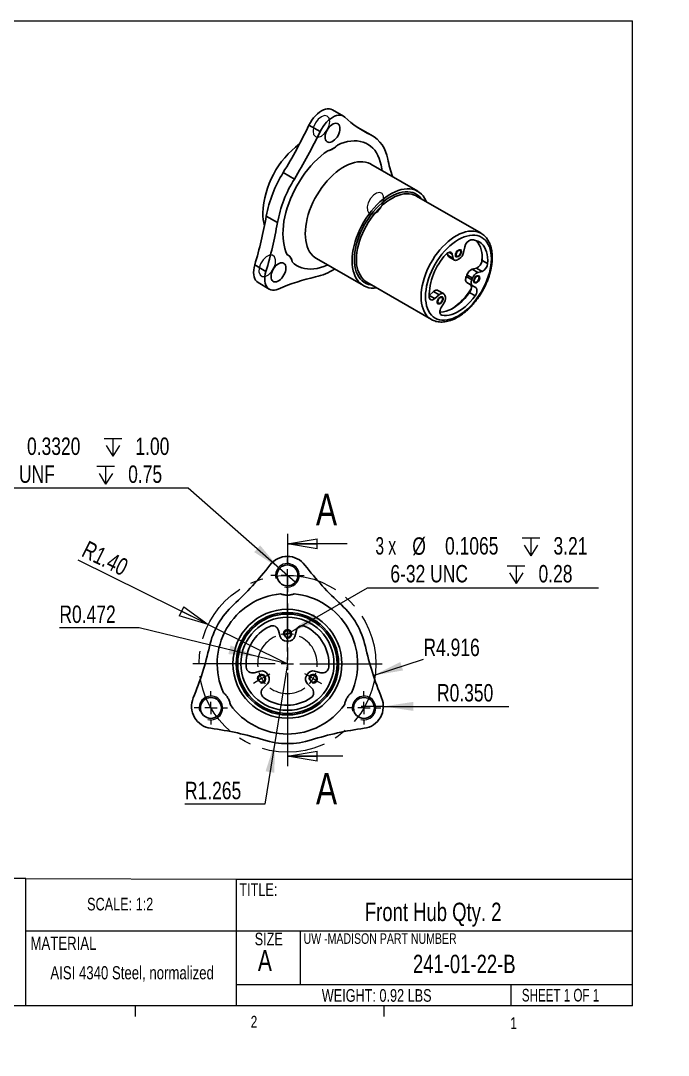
# Model space of a CAD drawing. Header units: inches. Extents: x 0 to 10.9, y 0 to 8.2.
# Drawn here: x 5.78 to 10.91, y 0 to 8.19 of the extents above; entities that cross this region are included whole.
import ezdxf

# ---------------------------------------------------------------- set-up
doc = ezdxf.new("R2010")
doc.units = ezdxf.units.IN
doc.header["$MEASUREMENT"] = 0
doc.linetypes.add('CENTER', pattern=[0.4, 0.25, -0.05, 0.05, -0.05])
doc.linetypes.add('CENTERX2', pattern=[0.8, 0.5, -0.1, 0.1, -0.1])
doc.styles.add('SLDTEXTSTYLE0', font='TXT', dxfattribs={"width": 0.75})
doc.styles.add('SLDTEXTSTYLE1', font='TXT', dxfattribs={"width": 0.6875})
doc.styles.add('SLDTEXTSTYLE2', font='TXT', dxfattribs={"width": 0.666667})
doc.dimstyles.new('SLDDIMSTYLE0', dxfattribs={"dimtxt": 0.137795, "dimasz": 0.23622, "dimexe": 0, "dimexo": 0.0625, "dimgap": 0.034449, "dimtad": 1, "dimlfac": 2, "dimrnd": 1e-09, "dimzin": 4, "dimdsep": 46, "dimtxsty": 'SLDTEXTSTYLE0', "dimblk1": 'CLOSED', "dimblk2": 'CLOSED', "dimsah": 1, "dimcen": 0, "dimadec": 0, "dimazin": 1, "dimtfac": 1, "dimtofl": 0, "dimtmove": 0, "dimatfit": 3, "dimldrblk": 'CLOSED', "dimfxl": 0, "dimfrac": 2, "dimtolj": 1, "dimtzin": 12, "dimarcsym": 0})
doc.dimstyles.new('SLDDIMSTYLE1', dxfattribs={"dimtxt": 0.137795, "dimasz": 0.23622, "dimexe": 0, "dimexo": 0.0625, "dimgap": 0.034449, "dimtad": 0, "dimtih": 1, "dimtoh": 1, "dimdec": 3, "dimlfac": 2, "dimrnd": 1e-09, "dimdsep": 46, "dimtxsty": 'SLDTEXTSTYLE0', "dimsah": 1, "dimcen": 0, "dimadec": 0, "dimazin": 2, "dimtfac": 1, "dimtofl": 0, "dimtmove": 0, "dimatfit": 3, "dimfxl": 0, "dimfrac": 2, "dimtolj": 1, "dimtzin": 12, "dimarcsym": 0})
doc.dimstyles.new('SLDDIMSTYLE2', dxfattribs={"dimtxt": 0.137795, "dimasz": 0.23622, "dimexe": 0, "dimexo": 0.0625, "dimgap": 0.034449, "dimtad": 0, "dimtih": 1, "dimtoh": 1, "dimdec": 4, "dimlfac": 2, "dimrnd": 1e-09, "dimdsep": 46, "dimtxsty": 'SLDTEXTSTYLE0', "dimblk1": 'NONE', "dimsah": 1, "dimcen": 0, "dimadec": 0, "dimazin": 2, "dimtfac": 1, "dimtmove": 0, "dimatfit": 3, "dimldrblk": 'NONE', "dimfxl": 0, "dimfrac": 2, "dimtolj": 1, "dimtzin": 12, "dimarcsym": 0})
doc.dimstyles.new('SLDDIMSTYLE3', dxfattribs={"dimtxt": 0.137795, "dimasz": 0.23622, "dimexe": 0, "dimexo": 0.0625, "dimgap": 0.034449, "dimtad": 0, "dimtih": 1, "dimtoh": 1, "dimdec": 4, "dimlfac": 2, "dimrnd": 1e-09, "dimzin": 0, "dimdsep": 46, "dimtxsty": 'SLDTEXTSTYLE0', "dimblk1": 'NONE', "dimsah": 1, "dimcen": 0, "dimadec": 0, "dimazin": 0, "dimtfac": 1, "dimtmove": 0, "dimatfit": 3, "dimldrblk": 'NONE', "dimfxl": 0, "dimfrac": 2, "dimtolj": 1, "dimtzin": 12, "dimarcsym": 0})
doc.dimstyles.new('SLDDIMSTYLE4', dxfattribs={"dimtxt": 0.137795, "dimasz": 0.23622, "dimexe": 0, "dimexo": 0.0625, "dimgap": 0.034449, "dimtad": 1, "dimdec": 3, "dimlfac": 2, "dimrnd": 1e-09, "dimzin": 0, "dimdsep": 46, "dimtxsty": 'SLDTEXTSTYLE0', "dimsah": 1, "dimcen": 0, "dimadec": 0, "dimazin": 0, "dimtfac": 1, "dimtdec": 3, "dimtofl": 0, "dimtmove": 0, "dimatfit": 3, "dimfxl": 0, "dimfrac": 2, "dimtolj": 1, "dimtzin": 12, "dimarcsym": 0})
doc.dimstyles.new('SLDDIMSTYLE5', dxfattribs={"dimtxt": 0.137795, "dimasz": 0.23622, "dimexe": 0, "dimexo": 0.0625, "dimgap": 0.034449, "dimtad": 0, "dimtih": 1, "dimtoh": 1, "dimdec": 3, "dimlfac": 2, "dimrnd": 1e-09, "dimzin": 12, "dimdsep": 46, "dimtxsty": 'SLDTEXTSTYLE0', "dimblk1": 'NONE', "dimblk2": 'NONE', "dimsah": 1, "dimcen": 0, "dimadec": 0, "dimazin": 3, "dimtfac": 1, "dimtdec": 3, "dimtofl": 0, "dimtmove": 0, "dimatfit": 3, "dimldrblk": 'NONE', "dimfxl": 0, "dimfrac": 2, "dimtolj": 1, "dimtzin": 12, "dimarcsym": 0})
doc.dimstyles.new('SLDDIMSTYLE6', dxfattribs={"dimtxt": 0.137795, "dimasz": 0.23622, "dimexe": 0, "dimexo": 0.0625, "dimgap": 0.034449, "dimtad": 0, "dimtih": 1, "dimtoh": 1, "dimdec": 3, "dimlfac": 2, "dimrnd": 1e-09, "dimzin": 12, "dimdsep": 46, "dimtxsty": 'SLDTEXTSTYLE0', "dimsah": 1, "dimcen": 0, "dimadec": 0, "dimazin": 3, "dimtfac": 1, "dimtdec": 3, "dimtofl": 0, "dimtmove": 0, "dimatfit": 3, "dimfxl": 0, "dimfrac": 2, "dimtolj": 1, "dimtzin": 12, "dimarcsym": 0})

# ---------------------------------------------------------------- blocks, each defined once
blk = doc.blocks.new('_Closed')
at = {"color": 0, "linetype": 'ByBlock', "lineweight": -2}
for p, q in [((-1, 0.166667), (0, 0)), ((-1, 0.166667), (-1, -0.166667)), ((0, 0), (-1, -0.166667)), ((0, 0), (-1, 0))]:
    blk.add_line(p, q, dxfattribs=at)
blk = doc.blocks.new('_D')
at = {"color": 7, "linetype": 'Continuous', "lineweight": 0}
for q in [(6.2402, 3.9202), (7.8968, 3.1002)]:
    blk.add_line((7.2695, 3.4108), q, dxfattribs=at)
at = {"color": 7, "linetype": 'Continuous', "lineweight": 18, "xscale": 0.2362204724409449, "yscale": 0.2362204724409449, "rotation": 333.6674754640006}
blk.add_blockref('_Closed', (7.2695, 3.4108), dxfattribs=at)
at = {"color": 7, "linetype": 'Continuous', "lineweight": 18, "insert": (6.3188, 4.0792), "char_height": 0.1378, "attachment_point": 1, "rotation": 333.66748, "style": 'SLDTEXTSTYLE0'}
blk.add_mtext('R1.40', dxfattribs=at)
blk = doc.blocks.new('_D_1')
at = {"color": 7, "linetype": 'Continuous', "lineweight": 0}
for p, q in [((6.7234, 3.3837), (6.0912, 3.3837)), ((7.6675, 3.1557), (6.7234, 3.3837)), ((7.8968, 3.1002), (7.6675, 3.1557))]:
    blk.add_line(p, q, dxfattribs=at)
at = {"color": 7, "linetype": 'Continuous', "lineweight": 18}
blk.add_solid([(7.6675, 3.1557), (7.4462, 3.2456), (7.4295, 3.1767)], dxfattribs=at)
at = {"color": 7, "linetype": 'Continuous', "lineweight": 18, "insert": (6.0912, 3.5614), "char_height": 0.1378, "attachment_point": 1, "style": 'SLDTEXTSTYLE0'}
blk.add_mtext('R0.472', dxfattribs=at)
blk = doc.blocks.new('SW_SYMBOL_HOLE_DEPTH')
at = {"color": 0, "linetype": 'Continuous', "lineweight": 18}
for p, q in [((0, 34.4), (31.5, 34.4)), ((3.9, 21.9), (15.7, 3)), ((15.7, 34.4), (15.7, 3)), ((27.6, 21.9), (15.7, 3))]:
    blk.add_line(p, q, dxfattribs=at)
blk = doc.blocks.new('_D_2')
at = {"color": 7, "linetype": 'Continuous', "lineweight": 0}
for p, q in [((7.9199, 3.3495), (8.5311, 3.7024)), ((8.5311, 3.7024), (10.3592, 3.7024)), ((7.8738, 3.3229), (7.9199, 3.3495))]:
    blk.add_line(p, q, dxfattribs=at)
at = {"color": 7, "linetype": 'Continuous', "lineweight": 18}
blk.add_solid([(7.9199, 3.3495), (8.1422, 3.4369), (8.1067, 3.4983)], dxfattribs=at)
at = {"color": 7, "linetype": 'Continuous', "lineweight": 18, "xscale": 0.004470703125, "yscale": 0.004470703125, "zscale": 0.004470703125}
for p in [(9.7551, 3.9424), (9.6368, 3.7215)]:
    blk.add_blockref('SW_SYMBOL_HOLE_DEPTH', p, dxfattribs=at)
at = {"color": 7, "linetype": 'Continuous', "lineweight": 18, "char_height": 0.1378, "attachment_point": 1}
for s, insert, style in [('3 x', (8.5936, 4.103), 'SLDTEXTSTYLE2'), ('%%c', (8.8855, 4.1009), 'SLDTEXTSTYLE0'), ('0.1065', (9.145, 4.103), 'SLDTEXTSTYLE0'), ('3.21', (10.0037, 4.103), 'SLDTEXTSTYLE0'), ('6-32 UNC', (8.712, 3.8822), 'SLDTEXTSTYLE0'), ('0.28', (9.8853, 3.8822), 'SLDTEXTSTYLE0')]:
    blk.add_mtext(s, dxfattribs=dict(at, insert=insert, style=style))
blk = doc.blocks.new('_None')
blk = doc.blocks.new('_D_3')
at = {"color": 7, "linetype": 'Continuous', "lineweight": 0}
for p, q in [((7.1111, 4.4909), (5.283, 4.4909)), ((7.8345, 3.855), (7.1111, 4.4909)), ((7.9592, 3.7454), (7.8345, 3.855))]:
    blk.add_line(p, q, dxfattribs=at)
at = {"color": 7, "linetype": 'Continuous', "lineweight": 18}
blk.add_solid([(7.8345, 3.855), (7.6805, 4.0376), (7.6337, 3.9844)], dxfattribs=at)
at = {"color": 7, "linetype": 'Continuous', "lineweight": 18, "xscale": 0.004470703125, "yscale": 0.004470703125, "zscale": 0.004470703125}
for p in [(6.4445, 4.7308), (6.3871, 4.51)]:
    blk.add_blockref('SW_SYMBOL_HOLE_DEPTH', p, dxfattribs=at)
at = {"color": 7, "linetype": 'Continuous', "lineweight": 18, "char_height": 0.1378, "attachment_point": 1}
for s, insert, style in [('3 x', (5.283, 4.8915), 'SLDTEXTSTYLE2'), ('%%c', (5.5749, 4.8894), 'SLDTEXTSTYLE0'), ('0.3320', (5.8344, 4.8915), 'SLDTEXTSTYLE0'), ('1.00', (6.693, 4.8915), 'SLDTEXTSTYLE0'), ('3/8-24 UNF', (5.3404, 4.6706), 'SLDTEXTSTYLE0'), ('0.75', (6.6356, 4.6706), 'SLDTEXTSTYLE0')]:
    blk.add_mtext(s, dxfattribs=dict(at, insert=insert, style=style))
blk = doc.blocks.new('_D_4')
at = {"color": 7, "linetype": 'Continuous', "lineweight": 0}
for q in [(8.4815, 2.7627), (9.6512, 2.7627)]:
    blk.add_line((8.6564, 2.7627), q, dxfattribs=at)
at = {"color": 7, "linetype": 'Continuous', "lineweight": 18}
blk.add_solid([(8.6564, 2.7627), (8.8926, 2.7272), (8.8926, 2.7981)], dxfattribs=at)
at = {"color": 7, "linetype": 'Continuous', "lineweight": 18, "insert": (9.0814, 2.9395), "char_height": 0.1378, "attachment_point": 1, "style": 'SLDTEXTSTYLE0'}
blk.add_mtext('R0.350', dxfattribs=at)
blk = doc.blocks.new('_D_5')
at = {"color": 7, "linetype": 'Continuous', "lineweight": 18, "insert": (8.9742, 3.2989), "char_height": 0.1378, "attachment_point": 1, "style": 'SLDTEXTSTYLE0'}
blk.add_mtext('R4.916', dxfattribs=at)
blk = doc.blocks.new('_D_6')
at = {"color": 7, "linetype": 'Continuous', "lineweight": 0}
for p, q in [((7.8968, 3.1002), (7.7963, 2.476)), ((7.7963, 2.476), (7.7176, 1.988)), ((7.7176, 1.988), (7.0854, 1.988))]:
    blk.add_line(p, q, dxfattribs=at)
at = {"color": 7, "linetype": 'Continuous', "lineweight": 18}
blk.add_solid([(7.7963, 2.476), (7.7237, 2.2484), (7.7937, 2.2371)], dxfattribs=at)
at = {"color": 7, "linetype": 'Continuous', "lineweight": 18, "insert": (7.0854, 2.1656), "char_height": 0.1378, "attachment_point": 1, "style": 'SLDTEXTSTYLE0'}
blk.add_mtext('R1.265', dxfattribs=at)
blk = doc.blocks.new('SW_CENTERMARKSYMBOL_0')
at = {"color": 0, "linetype": 'Continuous', "lineweight": 18}
for p, q in [((0, 0.0984), (0, 0.7492)), ((0, 0.2852), (0, 0.3118)), ((0, 0.236), (0, 0.2852)), ((0, 0.236), (0, 0.1867)), ((0, 0.1867), (0, 0.1601)), ((-0.0984, 0), (-0.7492, 0)), ((0, 0), (-0.0492, 0)), ((0, 0), (0, 0.0492)), ((0, 0), (0, -0.0492)), ((0, 0), (0.0492, 0)), ((0.0984, 0), (0.7492, 0)), ((-0.1617, -0.0934), (-0.1387, -0.0801)), ((0.1617, -0.0934), (0.1387, -0.0801)), ((-0.247, -0.1426), (-0.27, -0.1559)), ((-0.2043, -0.118), (-0.247, -0.1426)), ((-0.2043, -0.118), (-0.1617, -0.0934)), ((0, -0.0984), (0, -0.7492)), ((0.2043, -0.118), (0.1617, -0.0934)), ((0.2043, -0.118), (0.247, -0.1426)), ((0.247, -0.1426), (0.27, -0.1559))]:
    blk.add_line(p, q, dxfattribs=at)
at = {"color": 0, "linetype": 'CENTERX2', "lineweight": 0}
for start, end in [(113.8997, 186.1003), (353.8997, 66.1003), (233.8997, 306.1003)]:
    blk.add_arc((0, 0), 0.236, start, end, dxfattribs=at)
at = {"color": 0, "linetype": 'Continuous', "lineweight": 0}
for start, end in [(90, 101.94985), (78.05015, 90), (198.05015, 210), (330, 341.94985), (210, 221.94985), (318.05015, 330)]:
    blk.add_arc((0, 0), 0.236, start, end, dxfattribs=at)
blk = doc.blocks.new('SW_CENTERMARKSYMBOL_1')
at = {"color": 0, "linetype": 'Continuous', "lineweight": 18}
for p, q in [((0, 0.0984), (0, 0.1322)), ((-0.0984, 0), (-0.1322, 0)), ((0, 0), (-0.0492, 0)), ((0, 0), (0, 0.0492)), ((0, 0), (0, -0.0492)), ((0, 0), (0.0492, 0)), ((0.0984, 0), (0.1322, 0)), ((0, -0.0984), (0, -0.1322))]:
    blk.add_line(p, q, dxfattribs=at)
blk = doc.blocks.new('SW_CENTERMARKSYMBOL_2')
at = {"color": 0, "linetype": 'Continuous', "lineweight": 18}
for p, q in [((0, 0.0984), (0, 0.1322)), ((-0.0984, 0), (-0.1322, 0)), ((0, 0), (-0.0492, 0)), ((0, 0), (0, 0.0492)), ((0, 0), (0, -0.0492)), ((0, 0), (0.0492, 0)), ((0.0984, 0), (0.1322, 0)), ((0, -0.0984), (0, -0.1322))]:
    blk.add_line(p, q, dxfattribs=at)
blk = doc.blocks.new('SW_CENTERMARKSYMBOL_3')
at = {"color": 0, "linetype": 'Continuous', "lineweight": 18}
for p, q in [((0, 0.0984), (0, 0.1322)), ((-0.0984, 0), (-0.1322, 0)), ((0, 0), (-0.0492, 0)), ((0, 0), (0, 0.0492)), ((0, 0), (0, -0.0492)), ((0, 0), (0.0492, 0)), ((0.0984, 0), (0.1322, 0)), ((0, -0.0984), (0, -0.1322))]:
    blk.add_line(p, q, dxfattribs=at)

msp = doc.modelspace()

# ---------------------------------------------------------------- linework, layer by layer
at = {"color": 7, "linetype": 'Continuous', "lineweight": 18}
for p, q in [((0.329927, 8.192073), (10.629927, 8.192073)), ((10.629927, 0.392073), (10.629927, 8.192073)), ((8.369261, 4.049382), (7.89682, 4.049382)), ((8.336844, 2.368797), (7.89682, 2.368797)), ((5.825769, 1.398961), (3.188557, 1.398961)), ((5.825769, 0.392073), (5.825769, 1.398961)), ((5.825769, 1.398961), (7.490002, 1.395797)), ((7.490002, 1.395797), (7.490002, 0.392073)), ((7.490002, 1.395797), (10.629927, 1.395797)), ((5.825769, 0.986624), (7.652255, 0.986624)), ((7.652255, 0.986624), (10.629927, 0.986624)), ((7.998821, 0.986624), (7.998821, 0.561754)), ((7.490002, 0.561754), (10.629927, 0.561754)), ((9.666256, 0.561754), (9.666256, 0.392073)), ((10.629927, 0.392073), (0.329927, 0.392073)), ((6.692177, 0.392073), (6.692177, 0.307274)), ((8.660927, 0.392073), (8.660927, 0.307274))]:
    msp.add_line(p, q, dxfattribs=at)
at = {"color": 7, "linetype": 'Continuous', "lineweight": 25}
for p, q in [((8.341606, 7.435473), (8.253051, 7.486594)), ((8.156078, 7.314246), (8.067523, 7.365368)), ((8.468006, 7.338778), (8.459554, 7.342918)), ((8.556561, 7.287656), (8.468006, 7.338778)), ((8.481776, 7.331492), (8.468006, 7.338778)), ((8.570331, 7.28037), (8.481776, 7.331492)), ((8.929237, 6.840962), (8.558173, 7.055173)), ((7.951842, 6.938558), (7.863286, 6.98968)), ((9.430212, 6.508456), (8.91884, 6.803664)), ((7.817775, 6.593016), (7.72922, 6.644138)), ((9.429382, 6.508931), (9.430212, 6.508456)), ((9.291898, 6.356881), (9.301066, 6.401685)), ((8.127007, 6.308291), (8.498071, 6.094081)), ((9.161769, 6.3511), (9.166018, 6.335238)), ((9.166018, 6.335238), (9.210213, 6.309725)), ((9.175171, 6.322217), (9.219365, 6.296704)), ((9.201044, 6.343944), (9.210213, 6.309725)), ((7.726565, 6.207222), (7.63801, 6.258343)), ((9.393504, 6.232795), (9.359288, 6.22363)), ((9.437698, 6.207282), (9.393504, 6.232795)), ((9.437894, 6.294561), (9.482089, 6.269048)), ((9.313584, 6.166284), (9.357778, 6.140771)), ((9.363007, 6.154249), (9.318813, 6.179761)), ((9.359288, 6.22363), (9.403482, 6.198117)), ((9.437698, 6.207282), (9.403482, 6.198117)), ((7.664782, 6.118134), (7.753337, 6.067013)), ((8.525171, 6.121736), (9.036543, 5.826527)), ((9.362639, 6.092849), (9.318445, 6.118362)), ((9.318445, 6.118362), (9.343493, 6.103898)), ((9.343493, 6.103898), (9.387687, 6.078385)), ((9.362639, 6.092849), (9.387687, 6.078385)), ((9.019344, 6.01654), (9.020218, 6.017302)), ((9.054434, 6.047642), (9.020218, 6.017302)), ((9.020218, 6.017302), (9.064412, 5.991789)), ((9.098628, 6.022129), (9.054434, 6.047642)), ((9.098628, 6.022129), (9.064412, 5.991789)), ((9.132777, 6.031278), (9.088583, 6.056791)), ((9.382779, 6.013089), (9.338585, 6.038602)), ((9.114423, 5.920633), (9.139471, 5.964017)), ((7.826094, 3.364198), (7.83906, 3.315809)), ((7.95458, 3.315809), (7.967546, 3.364198)), ((7.681256, 3.042485), (7.632867, 3.029519)), ((8.160773, 3.029519), (8.112384, 3.042485)), ((7.703593, 2.907018), (7.739016, 2.942441)), ((8.054624, 2.942441), (8.090047, 2.907018))]:
    msp.add_line(p, q, dxfattribs=at)
at = {"color": 8, "linetype": 'Continuous', "lineweight": 25}
for p, q in [((9.201044, 6.343944), (9.176039, 6.35838)), ((9.110335, 5.866197), (9.119331, 5.861003))]:
    msp.add_line(p, q, dxfattribs=at)
at = {"color": 7, "linetype": 'CENTER', "lineweight": 18}
msp.add_line((7.89682, 4.128123), (7.89682, 2.290056), dxfattribs=at)
at = {"color": 7, "linetype": 'Continuous', "lineweight": 0}
msp.add_line((8.577122, 3.007525), (8.974231, 3.137444), dxfattribs=at)
at = {"color": 7, "linetype": 'Continuous', "lineweight": 25, "flags": 128}
for points in [[(8.253051, 7.486594), (8.240947, 7.491869), (8.227497, 7.494492), (8.212986, 7.494386), (8.197664, 7.491552), (8.181793, 7.486038), (8.165646, 7.477939), (8.149499, 7.467395), (8.133628, 7.454585), (8.118307, 7.439729), (8.103796, 7.423082), (8.090345, 7.404928), (8.078184, 7.38558), (8.067523, 7.365368)], [(8.352325, 7.427538), (8.341663, 7.435439), (8.329503, 7.440747), (8.316052, 7.443371), (8.301541, 7.443264), (8.286219, 7.44043), (8.270349, 7.434916), (8.254201, 7.426818), (8.238054, 7.416273), (8.222184, 7.403463), (8.206862, 7.388607), (8.192351, 7.37196), (8.1789, 7.353806), (8.16674, 7.334458), (8.156078, 7.314246)], [(8.195512, 7.270455), (8.196511, 7.283486), (8.199475, 7.297226), (8.204302, 7.311208), (8.210829, 7.324956), (8.218833, 7.338003), (8.228041, 7.349902), (8.23814, 7.36025), (8.248786, 7.368694), (8.259617, 7.374946), (8.270263, 7.378794), (8.280362, 7.380106), (8.28957, 7.378838), (8.297574, 7.375033), (8.304101, 7.36882), (8.308928, 7.360412), (8.311892, 7.350094), (8.312891, 7.338217), (8.311892, 7.325187), (8.308928, 7.311447), (8.304101, 7.297465), (8.297574, 7.283716), (8.28957, 7.27067), (8.280362, 7.258771), (8.270263, 7.248423), (8.259617, 7.239979), (8.248786, 7.233726), (8.23814, 7.229879), (8.228041, 7.228567), (8.218833, 7.229835), (8.210829, 7.23364), (8.204302, 7.239852), (8.199475, 7.248261), (8.196511, 7.258579), (8.195512, 7.270455)], [(7.895994, 6.338459), (7.885471, 6.361908), (7.876771, 6.387189), (7.869935, 6.414178), (7.864999, 6.442742), (7.861986, 6.472738), (7.860911, 6.504019), (7.861779, 6.536431), (7.864587, 6.569813), (7.86932, 6.604), (7.875955, 6.638823), (7.884459, 6.674111), (7.894791, 6.709688), (7.906898, 6.745379), (7.920722, 6.781008), (7.936193, 6.816399), (7.953236, 6.851376), (7.971767, 6.885767), (7.991693, 6.919402), (8.012916, 6.952115), (8.035331, 6.983743), (8.058829, 7.014132), (8.083291, 7.04313), (8.108598, 7.070594), (8.134625, 7.096389), (8.161243, 7.120386), (8.18832, 7.142468), (8.215722, 7.162526)], [(8.408749, 6.291504), (8.409738, 6.320406), (8.412697, 6.350263), (8.417609, 6.38088), (8.42444, 6.412059), (8.433148, 6.443597), (8.443674, 6.475291), (8.455951, 6.506935), (8.4699, 6.538322), (8.485429, 6.569251), (8.502439, 6.59952), (8.520818, 6.628933), (8.540448, 6.657299), (8.561201, 6.684434), (8.582943, 6.710163), (8.605533, 6.734317), (8.628824, 6.756742), (8.652665, 6.777291), (8.676902, 6.795831), (8.701377, 6.812241), (8.725931, 6.826417), (8.750406, 6.838264), (8.774643, 6.847707), (8.798484, 6.854685), (8.821775, 6.859151), (8.844364, 6.861078), (8.866106, 6.860452), (8.88686, 6.857278), (8.90649, 6.851576), (8.924869, 6.843384), (8.941879, 6.832754), (8.957408, 6.819755), (8.971357, 6.804472), (8.983634, 6.787003), (8.99416, 6.767463), (8.998436, 6.757715)], [(8.990344, 6.006781), (8.991336, 6.033593), (8.994305, 6.061346), (8.999228, 6.089829), (9.006067, 6.118826), (9.014771, 6.148116), (9.025273, 6.177475), (9.037493, 6.20668), (9.051339, 6.23551), (9.066705, 6.263744), (9.083473, 6.291168), (9.101518, 6.317574), (9.1207, 6.342759), (9.140874, 6.366533), (9.161887, 6.388714), (9.183578, 6.409134), (9.205783, 6.427637), (9.228333, 6.444083), (9.251055, 6.458346), (9.273778, 6.470317), (9.296327, 6.479907), (9.318532, 6.487041), (9.340223, 6.491665), (9.361236, 6.493745), (9.381411, 6.493264), (9.400593, 6.490226), (9.418637, 6.484654), (9.435406, 6.476591), (9.450771, 6.466097), (9.464617, 6.453254), (9.476837, 6.438157), (9.487339, 6.420924), (9.496043, 6.401683), (9.502882, 6.380583), (9.507805, 6.357783), (9.510774, 6.333458), (9.511766, 6.307792), (9.510774, 6.28098), (9.507805, 6.253227), (9.502882, 6.224743), (9.496043, 6.195747), (9.487339, 6.166457), (9.476837, 6.137098), (9.464617, 6.107893), (9.450771, 6.079063), (9.435406, 6.050829), (9.418637, 6.023405), (9.400593, 5.996999), (9.381411, 5.971814), (9.361236, 5.94804), (9.340223, 5.925859), (9.318532, 5.905439), (9.296327, 5.886936), (9.273778, 5.87049), (9.251055, 5.856227), (9.228333, 5.844255), (9.205783, 5.834666), (9.183578, 5.827532), (9.161887, 5.822908), (9.140874, 5.820828), (9.1207, 5.821309), (9.101518, 5.824347), (9.083473, 5.829919), (9.066705, 5.837982), (9.051339, 5.848476), (9.037493, 5.861319), (9.025273, 5.876416), (9.014771, 5.893649), (9.006067, 5.91289), (8.999228, 5.93399), (8.994305, 5.956789), (8.991336, 5.981115), (8.990344, 6.006781)], [(9.350364, 6.456468), (9.369383, 6.455754), (9.387379, 6.45246), (9.404196, 6.446617), (9.419691, 6.438273), (9.433729, 6.427501), (9.446188, 6.414395), (9.456961, 6.399066), (9.465955, 6.381649), (9.473092, 6.362293), (9.47831, 6.341166), (9.481565, 6.31845), (9.482828, 6.294341), (9.482089, 6.269048)], [(9.151746, 6.341808), (9.159047, 6.348942), (9.166723, 6.354391), (9.174407, 6.357894), (9.181732, 6.359286), (9.188349, 6.358499), (9.193941, 6.35557), (9.198241, 6.35064), (9.201044, 6.343944)], [(9.210213, 6.309725), (9.212235, 6.304418), (9.215171, 6.300122), (9.218937, 6.29696), (9.223425, 6.295022), (9.228509, 6.294362), (9.234043, 6.295), (9.239871, 6.296917), (9.245826, 6.300059)], [(9.269882, 6.360825), (9.268862, 6.367295), (9.265912, 6.371887), (9.261352, 6.374101), (9.255677, 6.3737), (9.2495, 6.370725), (9.243493, 6.3655), (9.238304, 6.358591), (9.234498, 6.350745), (9.232485, 6.342815), (9.232485, 6.335658), (9.234498, 6.330051), (9.238304, 6.326601), (9.243493, 6.325682), (9.2495, 6.327393), (9.255677, 6.331549), (9.261352, 6.337701), (9.265912, 6.34518), (9.268862, 6.353177), (9.269882, 6.360825)], [(7.63801, 6.258343), (7.632799, 6.237644), (7.629633, 6.217492), (7.628568, 6.198231), (7.629621, 6.180192), (7.632774, 6.163684), (7.637973, 6.14899), (7.64513, 6.136362), (7.65412, 6.126016), (7.664782, 6.118134)], [(7.766851, 6.165627), (7.76785, 6.178657), (7.770814, 6.192397), (7.775642, 6.20638), (7.782168, 6.220128), (7.790172, 6.233174), (7.79938, 6.245074), (7.809479, 6.255422), (7.820126, 6.263866), (7.830956, 6.270118), (7.841602, 6.273966), (7.851701, 6.275278), (7.860909, 6.27401), (7.868913, 6.270205), (7.87544, 6.263992), (7.880267, 6.255583), (7.883231, 6.245265), (7.884231, 6.233389), (7.883231, 6.220359), (7.880267, 6.206619), (7.87544, 6.192636), (7.868913, 6.178888), (7.860909, 6.165842), (7.851701, 6.153942), (7.841602, 6.143594), (7.830956, 6.13515), (7.820126, 6.128898), (7.809479, 6.12505), (7.79938, 6.123738), (7.790172, 6.125006), (7.782168, 6.128811), (7.775642, 6.135024), (7.770814, 6.143433), (7.76785, 6.153751), (7.766851, 6.165627)], [(8.604767, 6.075787), (8.582943, 6.073965), (8.561201, 6.074591), (8.540448, 6.077765), (8.520818, 6.083467), (8.502439, 6.091659), (8.485429, 6.102289), (8.4699, 6.115288), (8.455951, 6.130571), (8.443674, 6.14804), (8.433148, 6.16758), (8.42444, 6.189066), (8.417609, 6.212357), (8.412697, 6.237303), (8.409738, 6.263743), (8.408749, 6.291504)], [(7.726565, 6.207222), (7.721354, 6.186522), (7.718188, 6.16637), (7.717123, 6.147109), (7.718176, 6.12907), (7.721329, 6.112562), (7.726528, 6.097868), (7.733685, 6.08524), (7.742676, 6.074894), (7.753347, 6.067007), (7.765516, 6.061714), (7.778974, 6.059107), (7.79349, 6.05923), (7.808816, 6.06208), (7.824689, 6.067609)], [(9.318445, 6.118362), (9.3146, 6.121403), (9.311576, 6.125588), (9.309457, 6.130799), (9.308304, 6.136887), (9.30815, 6.143679), (9.309, 6.150983), (9.310828, 6.15859), (9.313584, 6.166284)], [(9.414377, 6.155235), (9.413357, 6.161705), (9.410407, 6.166296), (9.405847, 6.168511), (9.400172, 6.16811), (9.393995, 6.165135), (9.387987, 6.15991), (9.382799, 6.153), (9.378992, 6.145155), (9.37698, 6.137225), (9.37698, 6.130068), (9.378992, 6.124461), (9.382799, 6.121011), (9.387987, 6.120091), (9.393995, 6.121803), (9.400172, 6.125959), (9.405847, 6.132111), (9.410407, 6.13959), (9.413357, 6.147587), (9.414377, 6.155235)], [(9.338585, 6.038602), (9.344425, 6.047815), (9.349026, 6.057639), (9.352169, 6.067603), (9.353704, 6.077234), (9.353557, 6.086069), (9.351736, 6.093689), (9.348327, 6.099728), (9.343493, 6.103898)], [(9.357778, 6.140771), (9.355023, 6.133077), (9.353194, 6.12547), (9.352345, 6.118166), (9.352498, 6.111374), (9.353651, 6.105286), (9.35577, 6.100075), (9.358795, 6.09589), (9.362639, 6.092849)], [(9.387687, 6.078385), (9.392521, 6.074215), (9.39593, 6.068176), (9.397751, 6.060557), (9.397898, 6.051721), (9.396363, 6.042091), (9.39322, 6.032126), (9.388619, 6.022302), (9.382779, 6.013089)], [(9.064412, 5.991789), (9.056775, 5.986027), (9.049066, 5.982171), (9.041653, 5.980405), (9.03489, 5.980814), (9.029099, 5.983378), (9.024558, 5.987975), (9.021483, 5.994385), (9.020022, 6.002303)], [(9.054434, 6.047642), (9.060302, 6.052243), (9.066262, 6.055744), (9.072147, 6.058043), (9.077788, 6.059075), (9.083025, 6.058812), (9.08771, 6.05726), (9.088583, 6.056791)], [(9.125387, 5.988405), (9.124367, 5.994875), (9.121417, 5.999466), (9.116858, 6.001681), (9.111182, 6.00128), (9.105006, 5.998305), (9.098998, 5.99308), (9.093809, 5.98617), (9.090003, 5.978325), (9.08799, 5.970394), (9.08799, 5.963238), (9.090003, 5.957631), (9.093809, 5.95418), (9.098998, 5.953261), (9.105006, 5.954973), (9.111182, 5.959129), (9.116858, 5.96528), (9.121417, 5.97276), (9.124367, 5.980757), (9.125387, 5.988405)], [(9.139103, 6.024991), (9.135903, 6.028952), (9.131904, 6.031748), (9.127219, 6.033299), (9.121982, 6.033563), (9.116341, 6.03253), (9.110456, 6.030231), (9.104496, 6.026731), (9.098628, 6.022129)], [(9.338585, 6.038602), (9.320306, 6.014877), (9.301048, 5.992603), (9.280975, 5.971973), (9.260262, 5.953164), (9.239087, 5.93634), (9.217634, 5.921645), (9.196088, 5.909207), (9.174635, 5.899132), (9.15346, 5.891509), (9.132747, 5.886403), (9.112674, 5.883858), (9.104122, 5.883556)], [(9.382779, 6.013089), (9.364501, 5.989364), (9.345242, 5.96709), (9.325169, 5.94646), (9.304456, 5.927651), (9.283281, 5.910827), (9.261828, 5.896132), (9.240282, 5.883694), (9.218829, 5.87362), (9.197654, 5.865996), (9.176941, 5.86089), (9.156869, 5.858345), (9.13761, 5.858383), (9.119331, 5.861003)], [(9.119331, 5.861003), (9.113491, 5.863474), (9.10889, 5.867986), (9.105747, 5.874322), (9.104212, 5.88218), (9.104359, 5.891185), (9.106181, 5.900907), (9.109589, 5.910882), (9.114423, 5.920633)]]:
    msp.add_lwpolyline(points, dxfattribs=at)
at = {"color": 7, "linetype": 'Continuous', "lineweight": 18, "flags": 128}
for points in [[(8.165646, 7.278908), (8.191015, 7.29938), (8.212521, 7.328389), (8.226891, 7.36152), (8.231937, 7.393727), (8.226891, 7.420109), (8.212521, 7.436648), (8.191015, 7.440827), (8.165646, 7.432009), (8.140278, 7.411537), (8.118771, 7.382527), (8.104401, 7.349397), (8.099355, 7.317189), (8.104401, 7.290807), (8.118771, 7.274268), (8.140278, 7.27009), (8.165646, 7.278908)], [(8.536897, 6.750684), (8.528583, 6.717601), (8.530274, 6.688773), (8.541715, 6.668589), (8.561161, 6.660122), (8.585654, 6.66466), (8.611464, 6.681513), (8.634662, 6.708116), (8.651717, 6.740418), (8.660031, 6.773501), (8.658339, 6.802329), (8.646899, 6.822513), (8.627453, 6.83098), (8.60296, 6.826442), (8.577149, 6.809588), (8.553951, 6.782986), (8.536897, 6.750684)], [(7.794395, 6.322047), (7.777341, 6.334658), (7.754143, 6.334477), (7.728333, 6.321531), (7.70384, 6.29779), (7.684393, 6.26687), (7.672953, 6.233477), (7.671261, 6.202696), (7.679576, 6.179212), (7.69663, 6.166601), (7.719828, 6.166783), (7.745638, 6.179729), (7.770131, 6.20347), (7.789578, 6.23439), (7.801018, 6.267782), (7.80271, 6.298563), (7.794395, 6.322047)], [(9.251055, 6.378127), (9.260391, 6.381372), (9.268305, 6.379834), (9.273593, 6.373748), (9.27545, 6.36404), (9.273593, 6.352187), (9.268305, 6.339995), (9.260391, 6.32932), (9.251055, 6.321786), (9.24172, 6.318541), (9.233805, 6.320079), (9.228517, 6.326165), (9.22666, 6.335874), (9.228517, 6.347726), (9.233805, 6.359918), (9.24172, 6.370594), (9.251055, 6.378127)], [(9.416677, 6.142477), (9.410401, 6.13059), (9.401864, 6.120801), (9.392366, 6.114599), (9.383352, 6.112928), (9.376196, 6.116044), (9.371986, 6.123472), (9.371363, 6.134081), (9.374423, 6.146255), (9.380699, 6.158143), (9.389236, 6.167932), (9.398734, 6.174134), (9.407748, 6.175804), (9.414904, 6.172688), (9.419114, 6.165261), (9.419736, 6.154652), (9.416677, 6.142477)], [(9.085434, 5.951255), (9.082374, 5.959897), (9.082996, 5.971224), (9.087206, 5.983513), (9.094363, 5.994891), (9.103376, 6.003628), (9.112874, 6.008392), (9.121411, 6.008459), (9.127687, 6.003818), (9.130747, 5.995176), (9.130124, 5.983848), (9.125914, 5.97156), (9.118758, 5.960181), (9.109745, 5.951445), (9.100246, 5.946681), (9.09171, 5.946614), (9.085434, 5.951255)]]:
    msp.add_lwpolyline(points, dxfattribs=at)
at = {"color": 8, "linetype": 'Continuous', "lineweight": 25, "flags": 128}
for points in [[(8.292681, 7.206953), (8.320083, 7.218534), (8.34716, 7.227714), (8.373778, 7.234448), (8.399804, 7.238703), (8.425112, 7.240458), (8.449574, 7.239704), (8.473071, 7.236445), (8.495487, 7.230697), (8.51671, 7.222488), (8.536636, 7.21186), (8.555167, 7.198863), (8.57221, 7.183563), (8.587681, 7.166036), (8.601505, 7.146367), (8.613612, 7.124655), (8.623944, 7.101006), (8.632448, 7.075537), (8.639083, 7.048374), (8.643816, 7.019652), (8.645458, 7.004784)], [(8.037685, 6.505714), (8.038674, 6.534617), (8.041633, 6.564473), (8.046545, 6.595091), (8.053376, 6.62627), (8.062083, 6.657808), (8.07261, 6.689502), (8.084887, 6.721145), (8.098836, 6.752533), (8.114365, 6.783462), (8.131375, 6.813731), (8.149754, 6.843144), (8.169384, 6.87151), (8.190137, 6.898645), (8.211879, 6.924373), (8.234469, 6.948528), (8.25776, 6.970953), (8.281601, 6.991502), (8.305838, 7.010042), (8.330313, 7.026452), (8.354867, 7.040627), (8.379342, 7.052475), (8.403579, 7.061918), (8.42742, 7.068895), (8.450711, 7.073362), (8.4733, 7.075289), (8.495042, 7.074663), (8.515796, 7.071489), (8.535426, 7.065787), (8.553805, 7.057595), (8.558173, 7.055173)], [(8.426914, 6.30199), (8.427893, 6.329899), (8.430825, 6.358748), (8.435688, 6.38834), (8.44245, 6.418472), (8.451065, 6.44894), (8.461474, 6.479535), (8.473605, 6.510048), (8.487376, 6.54027), (8.502692, 6.569995), (8.51945, 6.599021), (8.537535, 6.627148), (8.556822, 6.654184), (8.577181, 6.679946), (8.598472, 6.704256), (8.62055, 6.72695), (8.643263, 6.747871), (8.666458, 6.766877), (8.689975, 6.783838), (8.713654, 6.798638), (8.737333, 6.811177), (8.76085, 6.821368), (8.784045, 6.829142), (8.806758, 6.834446), (8.828836, 6.837243), (8.850127, 6.837515), (8.870486, 6.835259), (8.889773, 6.830491), (8.907858, 6.823244), (8.924616, 6.813566), (8.939932, 6.801525), (8.953703, 6.787203), (8.959071, 6.78044)], [(8.887781, 6.816661), (8.880886, 6.818397), (8.8612, 6.821459), (8.840538, 6.822005), (8.819044, 6.82003), (8.79687, 6.815549), (8.77417, 6.808593), (8.751105, 6.799211), (8.727836, 6.787468), (8.704525, 6.773448), (8.681338, 6.757247), (8.658435, 6.738981), (8.635979, 6.718777), (8.614126, 6.696776), (8.593029, 6.673134), (8.572838, 6.648016), (8.553692, 6.621598), (8.535727, 6.594065), (8.519069, 6.565611), (8.503834, 6.536435), (8.49013, 6.506742), (8.478052, 6.476739), (8.467685, 6.446639), (8.459102, 6.416651), (8.452363, 6.386986), (8.447516, 6.357852), (8.444593, 6.329454), (8.443617, 6.30199)], [(8.127007, 6.308291), (8.114365, 6.3165), (8.098836, 6.329499), (8.084887, 6.344782), (8.07261, 6.36225), (8.062083, 6.381791), (8.053376, 6.403276), (8.046545, 6.426568), (8.041633, 6.451514), (8.038674, 6.477953), (8.037685, 6.505714)], [(8.954989, 6.006781), (8.955965, 6.034245), (8.958888, 6.062643), (8.963735, 6.091777), (8.970474, 6.121442), (8.979057, 6.15143), (8.989424, 6.181531), (9.001502, 6.211533), (9.015206, 6.241226), (9.030441, 6.270402), (9.047099, 6.298856), (9.065064, 6.326389), (9.084209, 6.352807), (9.104401, 6.377925), (9.125498, 6.401568), (9.147351, 6.423568), (9.169807, 6.443772), (9.19271, 6.462039), (9.215897, 6.478239), (9.239208, 6.492259), (9.262477, 6.504002), (9.285542, 6.513384), (9.308242, 6.52034), (9.330416, 6.524821), (9.35191, 6.526796), (9.372572, 6.52625), (9.392258, 6.523188), (9.410829, 6.517631), (9.428156, 6.509618), (9.429382, 6.508931)], [(8.214292, 6.257903), (8.212799, 6.25722), (8.185424, 6.245891), (8.15839, 6.236969), (8.131829, 6.230497), (8.105873, 6.226507), (8.080649, 6.225018), (8.056284, 6.226039), (8.032896, 6.229563), (8.010602, 6.235575), (7.989512, 6.244043), (7.969729, 6.254926), (7.951353, 6.26817), (7.934473, 6.283711)], [(8.565402, 6.098511), (8.556822, 6.099784), (8.537535, 6.104552), (8.51945, 6.111799), (8.502692, 6.121477), (8.487376, 6.133518), (8.473605, 6.14784), (8.461474, 6.164347), (8.451065, 6.182924), (8.44245, 6.203445), (8.435688, 6.225771), (8.430825, 6.249748), (8.427893, 6.275212), (8.426914, 6.30199)], [(9.037096, 5.82621), (9.030441, 5.830276), (9.015206, 5.841862), (9.001502, 5.855732), (8.989424, 5.871789), (8.979057, 5.889921), (8.970474, 5.909999), (8.963735, 5.931883), (8.958888, 5.95542), (8.955965, 5.980445), (8.954989, 6.006781)]]:
    msp.add_lwpolyline(points, dxfattribs=at)
at = {"color": 7, "linetype": 'Continuous', "lineweight": 25}
for centre, radius in [((7.89682, 3.800245), 0.083), ((7.89682, 3.100245), 0.431201), ((7.89682, 3.100245), 0.405512), ((7.89682, 3.100245), 0.393701), ((7.89682, 3.100245), 0.368701), ((7.89682, 3.336204), 0.026625), ((7.692473, 2.982266), 0.026625), ((8.101166, 2.982266), 0.026625), ((7.290602, 2.750245), 0.083), ((8.503038, 2.750245), 0.083)]:
    msp.add_circle(centre, radius, dxfattribs=at)
at = {"color": 7, "linetype": 'CENTERX2', "lineweight": 18}
msp.add_circle((7.89682, 3.100245), 0.7, dxfattribs=at)
at = {"color": 7, "linetype": 'Continuous', "lineweight": 25}
for centre, radius, start, end in [((8.916982, 8.032932), 0.827853, 226.9940496, 244.1912562), ((4.242926, 9.201184), 4.242377, 328.5812478, 334.3588747), ((4.331481, 9.150063), 4.242377, 328.5812478, 334.3588747), ((8.431102, 6.632829), 0.730395, 126.884656, 177.1557459), ((8.431717, 7.057422), 0.261904, 8.6701558, 61.5311872), ((8.185171, 7.304316), 0.145044, 282.1594547, 317.8351687), ((10.163545, 7.41461), 1.506792, 192.1721708, 197.6710877), ((8.71812, 6.459235), 1.006038, 148.1793964, 169.4092438), ((8.806676, 6.408113), 1.006038, 148.1793964, 169.4092438), ((8.8522, 6.688024), 0.133468, 60.0463955, 74.5384059), ((4.399349, 7.227712), 3.380621, 343.3369445, 350.059608), ((8.05087, 6.665001), 0.349286, 179.3321292, 196.024151), ((4.487904, 7.176591), 3.380621, 343.3369445, 350.059608), ((9.366777, 6.392126), 0.066403, 104.3098571, 171.7225135), ((9.24626, 6.322969), 0.193728, 351.5678185, 41.5022743), ((7.86698, 6.277872), 0.067745, 4.9441691, 57.2189259), ((9.51509, 6.005528), 0.495079, 137.2153496, 180.3732907), ((9.185683, 6.339333), 0.020086, 191.7641016, 238.4443526), ((9.215936, 6.372271), 0.077505, 301.3714212, 348.5469748), ((9.335205, 6.15731), 0.168422, 117.9428955, 122.051728), ((9.365488, 6.299765), 0.072594, 292.7017019, 355.8891978), ((9.409682, 6.274252), 0.072594, 292.7017019, 355.8891978), ((8.46853, 4.575588), 1.62501, 102.3800709, 113.3413071), ((8.007902, 6.639003), 0.489238, 283.2619742, 302.3759259), ((9.046925, 6.277498), 0.288921, 337.3608019, 340.2278384), ((9.385022, 6.159281), 0.069304, 111.7970781, 162.8115023), ((9.091119, 6.251985), 0.288921, 337.3608019, 340.2278384), ((9.429216, 6.133768), 0.069304, 111.7970781, 162.8115023), ((8.59235, 6.237774), 0.134081, 224.5477666, 239.9317875), ((9.200495, 6.062582), 0.071986, 211.479359, 218.721984), ((9.098098, 5.994762), 0.051546, 323.3837073, 26.2399316), ((7.89682, 3.775422), 0.174823, 37.4614443, 142.5385557), ((5.80705, 5.376726), 2.457916, 312.5513902, 322.5385557), ((9.98659, 5.376726), 2.457916, 217.4614443, 227.4486098), ((7.89682, 3.100245), 0.556201, 95.6146961, 204.3853039), ((7.89682, 3.100245), 0.556201, 335.6146961, 84.3853039), ((7.89682, 3.100245), 0.632311, 132.5513902, 167.4486098), ((7.89682, 3.100245), 0.632311, 12.5513902, 47.4486098), ((7.89682, 3.100245), 0.327801, 115.3688914, 184.6311086), ((7.777798, 3.351257), 0.05, 15, 115.3688914), ((8.015842, 3.351257), 0.05, 64.6311086, 165), ((7.89682, 3.100245), 0.327801, 355.3688914, 64.6311086), ((7.887356, 3.32875), 0.05, 195, 272.37164), ((7.89682, 3.100245), 0.178701, 87.62836, 92.37164), ((7.906284, 3.32875), 0.05, 267.62836, 345), ((4.880445, 3.771799), 2.457916, 337.4614443, 347.4486098), ((10.913195, 3.771799), 2.457916, 192.5513902, 202.5385557), ((7.619926, 3.077816), 0.05, 184.6311086, 285), ((7.694197, 2.994189), 0.05, 27.62836, 105), ((8.099443, 2.994189), 0.05, 75, 152.37164), ((8.173714, 3.077816), 0.05, 255, 355.3688914), ((7.89682, 3.100245), 0.178701, 207.62836, 212.37164), ((7.703661, 2.977797), 0.05, 315, 32.37164), ((8.089979, 2.977797), 0.05, 147.62836, 225), ((7.89682, 3.100245), 0.178701, 327.62836, 332.37164), ((7.738948, 2.871663), 0.05, 135, 235.3688914), ((8.054691, 2.871663), 0.05, 304.6311086, 45), ((7.312099, 2.762657), 0.174823, 157.4614443, 262.5385557), ((7.89682, 3.100245), 0.327801, 235.3688914, 304.6311086), ((8.48154, 2.762657), 0.174823, 277.4614443, 22.5385557), ((7.89682, 3.100245), 0.556201, 215.6146961, 324.3853039), ((6.970214, 0.152211), 2.457916, 72.5513902, 82.5385557), ((8.823425, 0.152211), 2.457916, 97.4614443, 107.4486098), ((7.89682, 3.100245), 0.632311, 252.5513902, 287.4486098)]:
    msp.add_arc(centre, radius, start, end, dxfattribs=at)
at = {"color": 8, "linetype": 'Continuous', "lineweight": 25}
for centre, radius, start, end in [((9.04296, 6.339812), 0.395751, 350.580213, 358.0771455), ((8.662881, 6.287589), 0.219736, 176.2421724, 220.9009674), ((8.920188, 6.334163), 0.506885, 303.2653415, 328.5575298)]:
    msp.add_arc(centre, radius, start, end, dxfattribs=at)
at = {"color": 7, "linetype": 'Continuous', "lineweight": 18}
for centre, radius in [((7.89682, 3.800245), 0.09375), ((7.89682, 3.336204), 0.0345), ((7.692473, 2.982266), 0.0345), ((8.101166, 2.982266), 0.0345), ((7.290602, 2.750245), 0.09375), ((8.503038, 2.750245), 0.09375)]:
    msp.add_arc(centre, radius, 255, 195, dxfattribs=at)
at = {"color": 7, "linetype": 'Continuous', "lineweight": 25}
for points, knots in [([(8.215722, 7.162526), (8.221877, 7.163439), (8.228299, 7.165009), (8.238099, 7.168469), (8.241394, 7.169806), (8.248024, 7.172872), (8.25135, 7.174599), (8.261176, 7.180269), (8.267583, 7.184731), (8.280225, 7.194941), (8.286498, 7.200731), (8.292681, 7.206953)], [0, 0, 0, 0, 0.25, 0.25, 0.375, 0.375, 0.5, 0.5, 0.75, 0.75, 1, 1, 1, 1]), ([(9.037309, 5.826444), (9.040196, 5.824734), (9.048563, 5.819778), (9.063699, 5.813947), (9.082434, 5.808853), (9.102118, 5.806117), (9.12259, 5.805619), (9.143778, 5.807414), (9.165559, 5.811504), (9.187796, 5.817882), (9.210334, 5.826515), (9.233011, 5.837342), (9.255667, 5.850279), (9.278149, 5.865225), (9.300313, 5.882068), (9.322024, 5.900689), (9.343154, 5.92096), (9.363582, 5.942751), (9.38319, 5.965921), (9.401863, 5.990327), (9.419494, 6.015816), (9.435978, 6.042234), (9.451217, 6.06942), (9.465118, 6.097208), (9.477595, 6.125432), (9.488569, 6.153923), (9.49797, 6.182512), (9.505733, 6.211031), (9.511802, 6.239312), (9.516128, 6.26719), (9.518667, 6.294501), (9.519385, 6.321082), (9.518253, 6.346771), (9.51525, 6.3714), (9.510371, 6.394795), (9.503627, 6.41678), (9.495054, 6.437178), (9.484715, 6.455813), (9.47272, 6.47255), (9.459151, 6.487197), (9.444732, 6.499537), (9.434216, 6.505889), (9.429229, 6.508901)], [0, 0, 0, 0, 0.012743128, 0.036923571, 0.061133777, 0.085492454, 0.110086258, 0.134956534, 0.160097859, 0.185468393, 0.211007426, 0.236652696, 0.262351872, 0.288064035, 0.313762472, 0.339436754, 0.365083143, 0.390702169, 0.416296947, 0.441872084, 0.46743301, 0.492985601, 0.518535964, 0.544089779, 0.569651837, 0.595228493, 0.620826062, 0.646450671, 0.672107959, 0.697802547, 0.723537126, 0.749310988, 0.7751178, 0.80094081, 0.826741644, 0.852471115, 0.878064171, 0.903448007, 0.928559184, 0.95336573, 0.977884516, 1, 1, 1, 1]), ([(7.934473, 6.283711), (7.933928, 6.287111), (7.933274, 6.290384), (7.931704, 6.296696), (7.930781, 6.299749), (7.927599, 6.308442), (7.924927, 6.31364), (7.920027, 6.320611), (7.918246, 6.322795), (7.914387, 6.326872), (7.912312, 6.32876), (7.905798, 6.333858), (7.90103, 6.336553), (7.895994, 6.338459)], [0, 0, 0, 0, 0.125, 0.125, 0.25, 0.25, 0.5, 0.5, 0.625, 0.625, 0.75, 0.75, 1, 1, 1, 1]), ([(7.842402, 3.653778), (7.851106, 3.650544), (7.860001, 3.648115), (7.873625, 3.645658), (7.878214, 3.645037), (7.887489, 3.644205), (7.892165, 3.643996), (7.906061, 3.643994), (7.91524, 3.64481), (7.933431, 3.648064), (7.942493, 3.650529), (7.951237, 3.653778)], [0, 0, 0, 0, 0.25, 0.25, 0.375, 0.375, 0.5, 0.5, 0.75, 0.75, 1, 1, 1, 1]), ([(7.444656, 2.776352), (7.443884, 2.780902), (7.442912, 2.785421), (7.440556, 2.794395), (7.439166, 2.798872), (7.43443, 2.812003), (7.430534, 2.820376), (7.423604, 2.832378), (7.421113, 2.836284), (7.415756, 2.843906), (7.412893, 2.847612), (7.403915, 2.858227), (7.39736, 2.864711), (7.390238, 2.870606)], [0, 0, 0, 0, 0.125, 0.125, 0.25, 0.25, 0.5, 0.5, 0.625, 0.625, 0.75, 0.75, 1, 1, 1, 1]), ([(8.403402, 2.870606), (8.396259, 2.864693), (8.389684, 2.858188), (8.380682, 2.847533), (8.377819, 2.843819), (8.372486, 2.836222), (8.370003, 2.832325), (8.363091, 2.820345), (8.359196, 2.811974), (8.352878, 2.794439), (8.350523, 2.785436), (8.348984, 2.776352)], [0, 0, 0, 0, 0.25, 0.25, 0.375, 0.375, 0.5, 0.5, 0.75, 0.75, 1, 1, 1, 1])]:
    msp.add_open_spline(points, degree=3, knots=knots, dxfattribs=at)
at = {"color": 7, "linetype": 'Continuous', "lineweight": 18}
msp.add_solid([(8.577122, 3.007525), (8.812651, 3.0473), (8.790615, 3.114653)], dxfattribs=at)

# ---------------------------------------------------------------- block references
at = {"color": 7, "linetype": 'Continuous', "lineweight": 18, "xscale": 0.2362204724409449, "yscale": 0.2362204724409449, "rotation": 180.0000000000004}
for p in [(7.89682, 4.049382), (7.89682, 2.368797)]:
    msp.add_blockref('_Closed', p, dxfattribs=at)
at = {"color": 7, "linetype": 'Continuous', "lineweight": 0}
for name, p in [('SW_CENTERMARKSYMBOL_3', (7.89682, 3.800245)), ('SW_CENTERMARKSYMBOL_0', (7.89682, 3.100245)), ('SW_CENTERMARKSYMBOL_1', (7.290602, 2.750245)), ('SW_CENTERMARKSYMBOL_2', (8.503038, 2.750245))]:
    msp.add_blockref(name, p, dxfattribs=at)

# ---------------------------------------------------------------- texts
at = {"color": 7, "linetype": 'Continuous', "char_height": 0.25, "attachment_point": 1, "style": 'SLDTEXTSTYLE0'}
for insert in [(8.122724, 4.446503), (8.122724, 2.236556)]:
    msp.add_mtext('A', dxfattribs=dict(at, insert=insert))
at = {"color": 7, "linetype": 'Continuous', "lineweight": 0}
for s, insert, char_height, attachment_point, style in [('TITLE:', (7.515997, 1.362104), 0.1, 1, 'SLDTEXTSTYLE0'), ('SCALE: 1:2', (6.310273, 1.247045), 0.1, 1, 'SLDTEXTSTYLE0'), ('Front Hub Qty. 2', (9.051039, 1.208482), 0.14583333, 2, 'SLDTEXTSTYLE0'), ('MATERIAL', (5.861783, 0.939162), 0.1041667, 1, 'SLDTEXTSTYLE0'), ('SIZE', (7.637555, 0.971108), 0.1, 1, 'SLDTEXTSTYLE0'), ('UW -MADISON PART NUMBER', (8.024843, 0.965908), 0.08333333, 1, 'SLDTEXTSTYLE0'), ('A', (7.662678, 0.833294), 0.166667, 1, 'SLDTEXTSTYLE0'), ('241-01-22-B', (9.297158, 0.796247), 0.14583333, 2, 'SLDTEXTSTYLE0'), ('AISI 4340 Steel, normalized', (6.666843, 0.705629), 0.10416667, 2, 'SLDTEXTSTYLE0'), ('WEIGHT: 0.92 LBS', (8.603519, 0.523882), 0.1, 2, 'SLDTEXTSTYLE0'), ('SHEET 1 OF 1', (9.75309, 0.526038), 0.1, 1, 'SLDTEXTSTYLE1'), ('2', (7.605972, 0.312439), 0.09375, 1, 'SLDTEXTSTYLE0'), ('1', (9.661992, 0.301372), 0.09375, 1, 'SLDTEXTSTYLE0')]:
    msp.add_mtext(s, dxfattribs=dict(at, insert=insert, char_height=char_height, attachment_point=attachment_point, style=style))

# ---------------------------------------------------------------- dimensions: what is measured, and where the dimension line sits
at = {"color": 7, "linetype": 'Continuous', "lineweight": 18}
for p1, p2, text, dimstyle, picture, middle in [((7.959159, 3.745447), (7.83448, 3.855043), '3 x <> {\\fGDT;x} 1.00\\P3/8-24 UNF  {\\fGDT;x} 0.75\\P', 'SLDDIMSTYLE3', '_D_3', (6.16583, 4.711736)), ((7.873762, 3.322892), (7.919878, 3.349517), '3 x <> {\\fGDT;x} 3.21\\P6-32 UNC  {\\fGDT;x} 0.28\\P', 'SLDDIMSTYLE2', '_D_2', (9.47644, 3.923282))]:
    dim = msp.add_diameter_dim_2p(p1=p1, p2=p2, text=text, dimstyle=dimstyle, dxfattribs=at)
    dim.commit()
    dim.dimension.update_dxf_attribs({"geometry": picture, "text_midpoint": middle, "dimtype": 163})
for center, mpoint, dimstyle, picture, middle in [((7.89682, 3.100245), (7.269455, 3.410751), 'SLDDIMSTYLE0', '_D', (6.446549, 3.818039)), ((10.913195, 3.771799), (0, 0), 'SLDDIMSTYLE5', '_D_5', (9.259104, 3.230643)), ((7.89682, 3.100245), (7.66746, 3.155659), 'SLDDIMSTYLE1', '_D_1', (6.376046, 3.493115)), ((7.89682, 3.100245), (7.796256, 2.475982), 'SLDDIMSTYLE6', '_D_6', (7.370267, 2.097341)), ((8.48154, 2.762657), (8.656363, 2.762657), 'SLDDIMSTYLE4', '_D_4', (9.372918, 2.762657))]:
    dim = msp.add_radius_dim(center=center, mpoint=mpoint, dimstyle=dimstyle, dxfattribs=at)
    dim.commit()
    dim.dimension.update_dxf_attribs({"geometry": picture, "text_midpoint": middle, "dimtype": 164})

doc.saveas('drawing.dxf')
